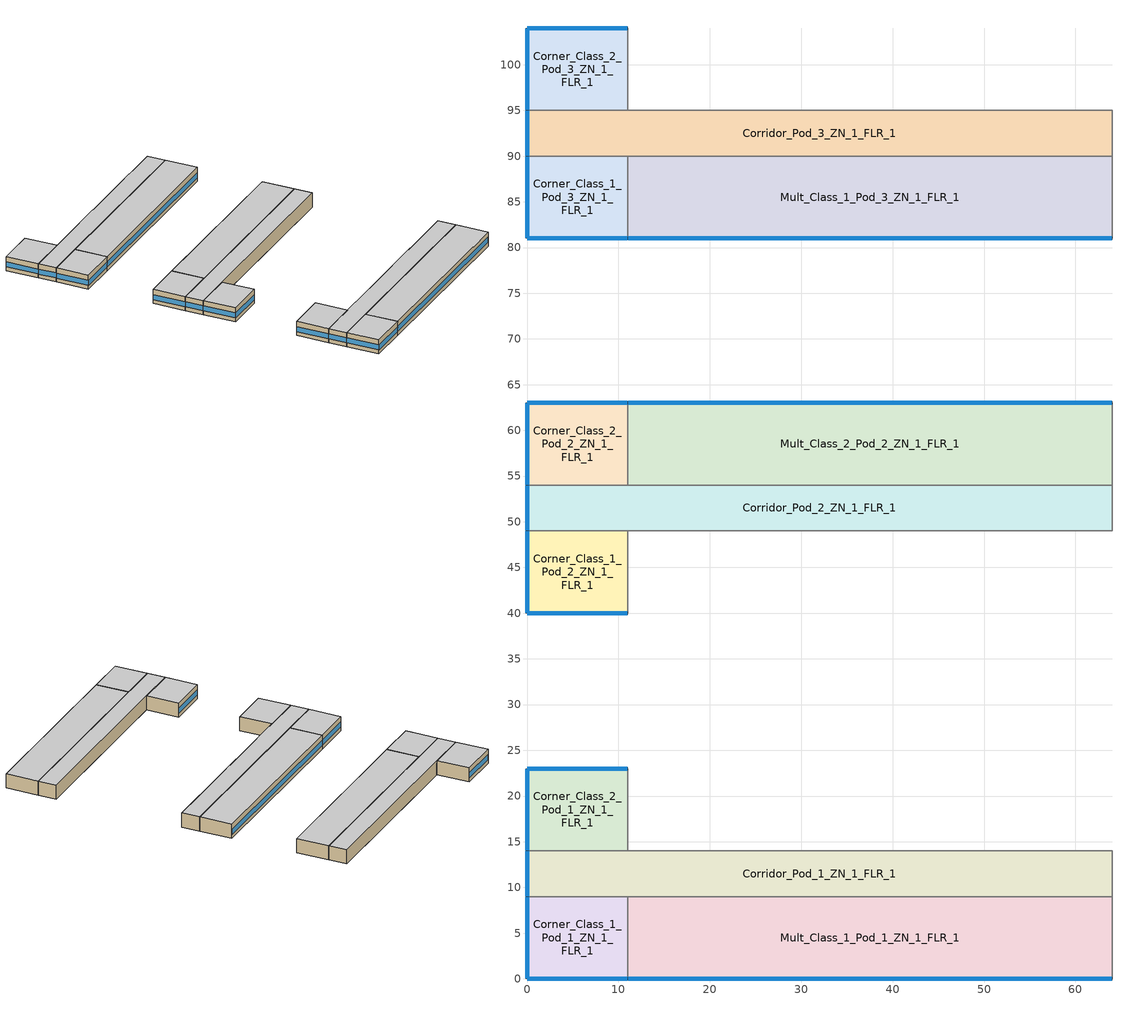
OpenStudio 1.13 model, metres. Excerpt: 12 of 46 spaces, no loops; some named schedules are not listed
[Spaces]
Mult_Class_2_Pod_2_ZN_1_FLR_1
 floor ground: 64,63 64,54 11,54 11,63 z0
 wall outside: 64,63 11,63 z0:4
 wall to Corner_Class_2_Pod_2_ZN_1_FLR_1: 11,63 11,54 z0:4
 wall to Corridor_Pod_2_ZN_1_FLR_1: 11,54 64,54 z0:4
 wall to Main_Corridor_ZN_1_FLR_1: 64,54 64,63 z0:4
 window: 63.95,63 11.05,63 z1.1:2.5
 ceiling to Mult_Class_2_Pod_2_ZN_1_FLR_2: 64,54 64,63 11,63 11,54 z4
Corner_Class_2_Pod_3_ZN_1_FLR_1
 floor ground: 11,104 11,95 0,95 0,104 z0
 wall outside: 11,104 0,104 0,95 z0:4
 wall to Corridor_Pod_3_ZN_1_FLR_1: 0,95 11,95 z0:4
 wall to Mult_Class_2_Pod_3_ZN_1_FLR_1: 11,95 11,104 z0:4
 window: 0,103.95 0,95.05 z1.1:2.52; 10.95,104 0.05,104 z1.1:2.51
 ceiling to Corner_Class_2_Pod_3_ZN_1_FLR_2: 11,95 11,104 0,104 0,95 z4
Mult_Class_1_Pod_1_ZN_1_FLR_1
 floor ground: 64,9 64,0 11,0 11,9 z0
 wall outside: 11,0 64,0 z0:4
 wall to Lobby_ZN_1_FLR_1: 64,0 64,9 z0:4
 wall to Corner_Class_1_Pod_1_ZN_1_FLR_1: 11,9 11,0 z0:4
 wall to Corridor_Pod_1_ZN_1_FLR_1: 64,9 11,9 z0:4
 window: 11.05,0 63.95,0 z1.1:2.5
 ceiling to Mult_Class_1_Pod_1_ZN_1_FLR_2: 64,0 64,9 11,9 11,0 z4
Corner_Class_1_Pod_1_ZN_1_FLR_1
 floor ground: 11,9 11,0 0,0 0,9 z0
 wall outside: 0,9 0,0 11,0 z0:4
 wall to Corridor_Pod_1_ZN_1_FLR_1: 11,9 0,9 z0:4
 window: 0.05,0 10.95,0 z1.1:2.51; 0,8.95 0,0.05 z1.1:2.52
 ceiling to Corner_Class_1_Pod_1_ZN_1_FLR_2: 11,0 11,9 0,9 0,0 z4
Corner_Class_1_Pod_2_ZN_1_FLR_1
 floor ground: 11,49 11,40 0,40 0,49 z0
 wall outside: 0,49 0,40 11,40 z0:4
 wall to Mult_Class_1_Pod_2_ZN_1_FLR_1: 11,40 11,49 z0:4
 wall to Corridor_Pod_2_ZN_1_FLR_1: 11,49 0,49 z0:4
 window: 0.05,40 10.95,40 z1.1:2.51; 0,48.95 0,40.05 z1.1:2.52
 ceiling to Corner_Class_1_Pod_2_ZN_1_FLR_2: 11,40 11,49 0,49 0,40 z4
Corridor_Pod_2_ZN_1_FLR_1
 floor ground: 64,54 64,49 0,49 0,54 z0
 wall outside: 0,54 0,49 z0:4
 wall to Corner_Class_2_Pod_2_ZN_1_FLR_1: 11,54 0,54 z0:4
 wall to Main_Corridor_ZN_1_FLR_1: 64,49 64,54 z0:4
 wall to Mult_Class_1_Pod_2_ZN_1_FLR_1: 11,49 64,49 z0:4
 window: 0,53.95 0,49.05 z1.1:2.53
 ceiling to Corridor_Pod_2_ZN_1_FLR_2: 64,49 64,54 0,54 0,49 z4
Corridor_Pod_1_ZN_1_FLR_1
 floor ground: 64,14 64,9 0,9 0,14 z0
 wall outside: 0,14 0,9 z0:4
 wall to Mult_Class_2_Pod_1_ZN_1_FLR_1: 64,14 11,14 z0:4
 wall to Corner_Class_2_Pod_1_ZN_1_FLR_1: 11,14 0,14 z0:4
 wall to Lobby_ZN_1_FLR_1: 64,9 64,14 z0:4
 window: 0,13.95 0,9.05 z1.1:2.53
 ceiling to Corridor_Pod_1_ZN_1_FLR_2: 64,9 64,14 0,14 0,9 z4
Corridor_Pod_3_ZN_1_FLR_1
 floor ground: 64,95 64,90 0,90 0,95 z0
 wall outside: 0,95 0,90 z0:4
 wall to Mult_Class_1_Pod_3_ZN_1_FLR_1: 11,90 64,90 z0:4
 wall to Bathrooms_ZN_1_FLR_1: 64,90 64,95 z0:4
 wall to Corner_Class_1_Pod_3_ZN_1_FLR_1: 0,90 11,90 z0:4
 wall to Mult_Class_2_Pod_3_ZN_1_FLR_1: 64,95 11,95 z0:4
 window: 0,94.95 0,90.05 z1.1:2.53
 ceiling to Corridor_Pod_3_ZN_1_FLR_2: 64,90 64,95 0,95 0,90 z4
Mult_Class_1_Pod_3_ZN_1_FLR_1
 floor ground: 64,90 64,81 11,81 11,90 z0
 wall outside: 11,81 64,81 z0:4
 wall to Corner_Class_1_Pod_3_ZN_1_FLR_1: 11,90 11,81 z0:4
 wall to Main_Corridor_ZN_1_FLR_1: 64,81 64,90 z0:4
 window: 11.05,81 63.95,81 z1.1:2.5
 ceiling to Mult_Class_1_Pod_3_ZN_1_FLR_2: 64,81 64,90 11,90 11,81 z4
Corner_Class_2_Pod_2_ZN_1_FLR_1
 floor ground: 11,63 11,54 0,54 0,63 z0
 wall outside: 11,63 0,63 0,54 z0:4
 window: 10.95,63 0.05,63 z1.1:2.51; 0,62.95 0,54.05 z1.1:2.52
 ceiling to Corner_Class_2_Pod_2_ZN_1_FLR_2: 11,54 11,63 0,63 0,54 z4
Corner_Class_2_Pod_1_ZN_1_FLR_1
 floor ground: 11,23 11,14 0,14 0,23 z0
 wall outside: 11,23 0,23 0,14 z0:4
 wall to Mult_Class_2_Pod_1_ZN_1_FLR_1: 11,14 11,23 z0:4
 window: 0,22.95 0,14.05 z1.1:2.52; 10.95,23 0.05,23 z1.1:2.51
 ceiling to Corner_Class_2_Pod_1_ZN_1_FLR_2: 11,14 11,23 0,23 0,14 z4
Corner_Class_1_Pod_3_ZN_1_FLR_1
 floor ground: 11,90 11,81 0,81 0,90 z0
 wall outside: 0,90 0,81 11,81 z0:4
 window: 0.05,81 10.95,81 z1.1:2.51; 0,89.95 0,81.05 z1.1:2.52
 ceiling to Corner_Class_1_Pod_3_ZN_1_FLR_2: 11,81 11,90 0,90 0,81 z4
[Site]
Whitehorse_YT_CAN: Latitude {deg}=60.72; Longitude {deg}=-135.07; Time Zone {hr}=-8; Elevation {m}=703; Terrain=City
[Building]
NECB 2011-SecondarySchool-NECB HDD Method-CAN_YT_Whitehorse.719640_CWEC.epw created: 2016-11-24 16:49:30 +0000: North Axis {deg}=0; Default Construction Set=NECB 2011 - SecSchl - NECB HDD Method; Standards Building Type=SecondarySchool
[ClimateZones]
Climate Zone Institution Name 1=ASHRAE; Climate Zone Document Name 1=ANSI/ASHRAE Standard 169; Climate Zone Document Year 1=2006; Climate Zone Institution Name 2=CEC; Climate Zone Document Name 2=California Climate Zone Descriptions; Climate Zone Document Year 2=1995
[Site:GroundTemperature:BuildingSurface]
19.527, 19.502, 19.536, 19.598, 20.002, 21.64, 22.225, 22.375, 21.449, 20.121, 19.802, 19.633
[Site:WaterMainsTemperature]
Calculation Method=Correlation; Annual Average Outdoor Air Temperature {C}=-1.08333; Maximum Difference In Monthly Average Outdoor Air Temperatures {deltaC}=34.5
[SizingPeriod:DesignDay] Barometric Pressure {Pa}=93160; Sky Clearness=0; Rain Indicator=0; Snow Indicator=0; Day of Month=21; Daylight Saving Time Indicator=0; Humidity Indicating Type=Wetbulb; Dry-Bulb Temperature Range Modifier Type=DefaultMultipliers
Name | Maximum Dry-Bulb Temperature {C} | Daily Dry-Bulb Temperature Range {deltaC} | Humidity Indicating Conditions at Maximum Dry-Bulb | Wind Speed {m/s} | Wind Direction {deg} | Month | Day Type | Solar Model Indicator | ASHRAE Taub | ASHRAE Taud
Whitehorse Ann Clg .4% Condns DB=>MWB | 25.6 | 11.6 | 14.1 | 3.5 | 160 | 7 | SummerDesignDay | ASHRAETau | 0.378 | 2.196
Whitehorse Ann Htg 99.6% Condns DB | -40 | 0 | -40 | 0.6 | 0 | 1 | WinterDesignDay | ASHRAEClearSky
[Material:NoMass] Thermal Absorptance=0.9; Solar Absorptance=0.7
Name | Roughness | Thermal Resistance {m2-K/W} | Visible Absorptance
CP02 CARPET PAD | VeryRough | 0.21648 | 0.8
Typical Insulation R-13.06 | Smooth | 2.2993 | 0.7
Typical Carpet Pad | Smooth | 0.21648 | 0.8
Typical Insulation R-10.11 | Smooth | 1.78074 | 0.7
Typical Insulation R-19.63 | Smooth | 3.4567 | 0.7
Typical Insulation R-0.58 | Smooth | 0.101875 | 0.7
Typical Insulation R-1.15 | Smooth | 0.202527 | 0.7
[Material]
Name | Roughness | Thickness {m} | Conductivity {W/m-K} | Density {kg/m3} | Specific Heat {J/kg-K} | Thermal Absorptance | Solar Absorptance | Visible Absorptance
100mm Normalweight concrete floor | MediumSmooth | 0.1016 | 2.31 | 2322 | 832
G01 13mm gypsum board | Smooth | 0.0127 | 0.16 | 800 | 1090 | 0.9 | 0.7 | 0.5
4 in. Normalweight Concrete Floor | MediumRough | 0.1016 | 2.31 | 2322 | 832 | 0.9 | 0.7 | 0.7
1IN Stucco | Smooth | 0.0253 | 0.6918 | 1858 | 837 | 0.9 | 0.7 | 0.92
8IN CONCRETE HW RefBldg | Rough | 0.2032 | 1.311 | 2240 | 836.8 | 0.9 | 0.7 | 0.7
1/2IN Gypsum | Smooth | 0.0127 | 0.16 | 784.9 | 830 | 0.9 | 0.4 | 0.4
Metal Roof Surface; F08 Metal surface | Smooth | 0.0008 | 45.28 | 7824 | 500 | 0.9 | 0.7 | 0.7
6 in. Normalweight Concrete Floor | MediumRough | 0.1524 | 2.31 | 2322 | 832 | 0.9 | 0.7 | 0.7
G05 25mm wood | MediumSmooth | 0.0254 | 0.15 | 608 | 1630 | 0.9 | 0.5 | 0.5
[Construction]
Typical Insulated Exterior Mass Floor R-15.63: Typical Insulation R-13.06, 4 in. Normalweight Concrete Floor, Typical Carpet Pad
Typical Insulated Exterior Mass Wall R-12.5: 1IN Stucco, 8IN CONCRETE HW RefBldg, Typical Insulation R-10.11, 1/2IN Gypsum
Typical Insulated Metal Building Roof R-20.41: Metal Roof Surface, Typical Insulation R-19.63
Typical Interior Floor: 100mm Normalweight concrete floor, CP02 CARPET PAD
Typical Interior Wall: G01 13mm gypsum board, G01 13mm gypsum board
Typical Interior Ceiling: CP02 CARPET PAD, 100mm Normalweight concrete floor
Typical Insulated Carpeted 6in Slab Floor: 6 in. Normalweight Concrete Floor, Typical Carpet Pad
U 0.55 SHGC 0.31 Dbl Ref-D Tint 6mm/6mm Air: REF D TINT 6MM, AIR 6MM, CLEAR 6MM
Typical Insulated Metal Door R-1.43: F08 Metal surface, Typical Insulation R-0.58
U 0.35 SHGC 0.35 Dbl LoE (e2-.1) Tint 6mm/13mm Air: LoE TINT 6MM, AIR 13MM, CLEAR 6MM
Typical Overhead Door R-2.0: Typical Insulation R-1.15
U 0.48 SHGC 0.40 Dbl Ref-D Clr 6mm/13mm: REF D CLEAR 6MM, AIR 13MM, CLEAR 6MM
Typical Interior Window: Clear 3mm
Typical Interior Door; Typical Interior Partition: G05 25mm wood
[DefaultConstructionSet]
NECB 2011 - SecSchl - NECB HDD Method: Default Exterior Surface Constructions=Default Surface Constructions 1; Default Interior Surface Constructions=Default Surface Constructions 2; Default Ground Contact Surface Constructions=Default Surface Constructions 3; Default Exterior SubSurface Constructions=Default Sub Surface Constructions 1; Default Interior SubSurface Constructions=Default Sub Surface Constructions 2; Interior Partition Construction=Typical Interior Partition
[DefaultSurfaceConstructions]
Name | Floor Construction | Wall Construction | Roof Ceiling Construction
Default Surface Constructions 1 | Typical Insulated Exterior Mass Floor R-15.63 | Typical Insulated Exterior Mass Wall R-12.5 | Typical Insulated Metal Building Roof R-20.41
Default Surface Constructions 2 | Typical Interior Floor | Typical Interior Wall | Typical Interior Ceiling
Default Surface Constructions 3 | Typical Insulated Carpeted 6in Slab Floor | Typical Insulated Carpeted 6in Slab Floor | Typical Insulated Carpeted 6in Slab Floor
[DefaultSubSurfaceConstructions]
Name | Fixed Window Construction | Operable Window Construction | Door Construction | Glass Door Construction | Overhead Door Construction | Skylight Construction | Tubular Daylight Dome Construction | Tubular Daylight Diffuser Construction
Default Sub Surface Constructions 1 | U 0.55 SHGC 0.31 Dbl Ref-D Tint 6mm/6mm Air | U 0.55 SHGC 0.31 Dbl Ref-D Tint 6mm/6mm Air | Typical Insulated Metal Door R-1.43 | U 0.35 SHGC 0.35 Dbl LoE (e2-.1) Tint 6mm/13mm Air | Typical Overhead Door R-2.0 | U 0.48 SHGC 0.40 Dbl Ref-D Clr 6mm/13mm | Typical Interior Window | Typical Interior Window
Default Sub Surface Constructions 2 | Typical Interior Window | Typical Interior Window | Typical Interior Door
[WindowMaterial:Glazing] Optical Data Type=SpectralAverage; Infrared Transmittance at Normal Incidence=0; Front Side Infrared Hemispherical Emissivity=0.84; Conductivity {W/m-K}=0.9; Dirt Correction Factor for Solar and Visible Transmittance=1; Solar Diffusing=No
Name | Thickness {m} | Solar Transmittance at Normal Incidence | Front Side Solar Reflectance at Normal Incidence | Back Side Solar Reflectance at Normal Incidence | Visible Transmittance at Normal Incidence | Front Side Visible Reflectance at Normal Incidence | Back Side Visible Reflectance at Normal Incidence | Back Side Infrared Hemispherical Emissivity
REF D TINT 6MM | 0.006 | 0.3 | 0.14 | 0.36 | 0.25 | 0.18 | 0.45 | 0.82
CLEAR 6MM | 0.006 | 0.775 | 0.071 | 0.071 | 0.881 | 0.08 | 0.08 | 0.84
LoE TINT 6MM | 0.006 | 0.36 | 0.093 | 0.2 | 0.5 | 0.035 | 0.054 | 0.1
REF D CLEAR 6MM | 0.006 | 0.429 | 0.308 | 0.379 | 0.334 | 0.453 | 0.505 | 0.82
Clear 3mm | 0.003 | 0.837 | 0.075 | 0.075 | 0.898 | 0.081 | 0.081 | 0.84
[WindowMaterial:Gas] Gas Type=Air
Name | Thickness {m}
AIR 6MM | 0.0063
AIR 13MM | 0.0127
[Space] Building Story=Building Story 1; Part of Total Floor Area=Yes
Name | Space Type | Thermal Zone
Corner_Class_1_Pod_2_ZN_1_FLR_1; Mult_Class_1_Pod_3_ZN_1_FLR_1; Mult_Class_1_Pod_1_ZN_1_FLR_1; Corner_Class_1_Pod_1_ZN_1_FLR_1; Corner_Class_1_Pod_3_ZN_1_FLR_1 | Space Function Classroom/lecture/training | Sys-3 Flr-1 Sch-D HPlcmt-south
Mult_Class_2_Pod_2_ZN_1_FLR_1; Corner_Class_2_Pod_3_ZN_1_FLR_1; Corner_Class_2_Pod_1_ZN_1_FLR_1; Corner_Class_2_Pod_2_ZN_1_FLR_1 | Space Function Classroom/lecture/training | Sys-3 Flr-1 Sch-D HPlcmt-north
Corridor_Pod_1_ZN_1_FLR_1; Corridor_Pod_3_ZN_1_FLR_1; Corridor_Pod_2_ZN_1_FLR_1 | Space Function Corr. >= 2.4m wide-sch-D | Sys-3 Flr-1 Sch-D HPlcmt-west
[SpaceType] Standards Building Type=Space Function
Name | Default Schedule Set | Design Specification Outdoor Air Object | Standards Space Type
Space Function Classroom/lecture/training | Space Function Classroom/lecture/training Schedule Set | Space Function Classroom/lecture/training Ventilation | Classroom/lecture/training
Space Function Corr. >= 2.4m wide-sch-D | Space Function Corr. >= 2.4m wide-sch-D Schedule Set | Space Function Corr. >= 2.4m wide-sch-D Ventilation | Corr. >= 2.4m wide-sch-D
[People:Definition] Number of People Calculation Method=People/Area; Fraction Radiant=0.3
Name | People per Space Floor Area {person/m2}
Space Function Classroom/lecture/training People Definition | 0.133365
Space Function Corr. >= 2.4m wide-sch-D People Definition | 0.0100104
[People] Work Efficiency Schedule=Work Efficiency Schedule; Clothing Insulation Schedule=Clothing Schedule; Air Velocity Schedule=Air Velocity Schedule
Name | People Definition | Space or SpaceType
Space Function Classroom/lecture/training People | Space Function Classroom/lecture/training People Definition | Space Function Classroom/lecture/training
Space Function Corr. >= 2.4m wide-sch-D People | Space Function Corr. >= 2.4m wide-sch-D People Definition | Space Function Corr. >= 2.4m wide-sch-D
[Lights:Definition] Design Level Calculation Method=Watts/Area; Fraction Radiant=0.5; Fraction Visible=0.2
Name | Watts per Space Floor Area {W/m2}
Space Function Classroom/lecture/training Lights Definition | 13.2999
Space Function Corr. >= 2.4m wide-sch-D Lights Definition | 7.09994
[Lights]
Name | Lights Definition | Space or SpaceType
Space Function Classroom/lecture/training Lights | Space Function Classroom/lecture/training Lights Definition | Space Function Classroom/lecture/training
Space Function Corr. >= 2.4m wide-sch-D Lights | Space Function Corr. >= 2.4m wide-sch-D Lights Definition | Space Function Corr. >= 2.4m wide-sch-D
[ElectricEquipment:Definition]
Space Function Classroom/lecture/training Elec Equip Definition: Design Level Calculation Method=Watts/Area; Watts per Space Floor Area {W/m2}=4.99996; Fraction Radiant=0.5
[ElectricEquipment]
Space Function Classroom/lecture/training Elec Equip: Electric Equipment Definition=Space Function Classroom/lecture/training Elec Equip Definition; Space or SpaceType=Space Function Classroom/lecture/training
[DesignSpecification:OutdoorAir] Outdoor Air Method=Sum
Name | Outdoor Air Flow per Floor Area {m3/s-m2}
Space Function Classroom/lecture/training Ventilation | 0.00278384
Space Function Corr. >= 2.4m wide-sch-D Ventilation | 0.0003048
[DefaultScheduleSet] Number of People Schedule=NECB-D-Occupancy; People Activity Level Schedule=NECB-Activity; Lighting Schedule=NECB-D-Lighting; Electric Equipment Schedule=NECB-D-Electric-Equipment; Infiltration Schedule=Always On
Space Function Classroom/lecture/training Schedule Set; Space Function Corr. >= 2.4m wide-sch-D Schedule Set
[ThermostatSetpoint:DualSetpoint] Heating Setpoint Temperature Schedule=NECB-D-Thermostat Setpoint-Heating; Cooling Setpoint Temperature Schedule=NECB-D-Thermostat Setpoint-Cooling
Space Function Classroom/lecture/training Thermostat 25; Space Function Corr. >= 2.4m wide-sch-D Thermostat 9; Space Function Classroom/lecture/training Thermostat 26
[SpaceInfiltration:DesignFlowRate] Schedule=Always On Discrete; Design Flow Rate Calculation Method=Flow/ExteriorArea; Flow per Exterior Surface Area {m3/s-m2}=0.00025; Constant Term Coefficient=0; Temperature Term Coefficient=0; Velocity Term Coefficient=0.224; Velocity Squared Term Coefficient=0
Name | Space or SpaceType
Corner_Class_1_Pod_1_ZN_1_FLR_1 Infiltration | Corner_Class_1_Pod_1_ZN_1_FLR_1
Corner_Class_1_Pod_2_ZN_1_FLR_1 Infiltration | Corner_Class_1_Pod_2_ZN_1_FLR_1
Corner_Class_1_Pod_3_ZN_1_FLR_1 Infiltration | Corner_Class_1_Pod_3_ZN_1_FLR_1
Corner_Class_2_Pod_1_ZN_1_FLR_1 Infiltration | Corner_Class_2_Pod_1_ZN_1_FLR_1
Corner_Class_2_Pod_2_ZN_1_FLR_1 Infiltration | Corner_Class_2_Pod_2_ZN_1_FLR_1
Corner_Class_2_Pod_3_ZN_1_FLR_1 Infiltration | Corner_Class_2_Pod_3_ZN_1_FLR_1
Corridor_Pod_1_ZN_1_FLR_1 Infiltration | Corridor_Pod_1_ZN_1_FLR_1
Corridor_Pod_2_ZN_1_FLR_1 Infiltration | Corridor_Pod_2_ZN_1_FLR_1
Corridor_Pod_3_ZN_1_FLR_1 Infiltration | Corridor_Pod_3_ZN_1_FLR_1
Mult_Class_1_Pod_1_ZN_1_FLR_1 Infiltration | Mult_Class_1_Pod_1_ZN_1_FLR_1
Mult_Class_1_Pod_3_ZN_1_FLR_1 Infiltration | Mult_Class_1_Pod_3_ZN_1_FLR_1
Mult_Class_2_Pod_2_ZN_1_FLR_1 Infiltration | Mult_Class_2_Pod_2_ZN_1_FLR_1
[BuildingStory]
Building Story 1: Nominal Z Coordinate {m}=0
[ThermalZone] Use Ideal Air Loads=No
Name | Thermostat
Sys-3 Flr-1 Sch-D HPlcmt-north | Space Function Classroom/lecture/training Thermostat 25
Sys-3 Flr-1 Sch-D HPlcmt-west | Space Function Corr. >= 2.4m wide-sch-D Thermostat 9
Sys-3 Flr-1 Sch-D HPlcmt-south | Space Function Classroom/lecture/training Thermostat 26
[Schedule:Ruleset]
Clothing Schedule: Default Day Schedule=Clothing Schedule Default Winter Clothes
Air Velocity Schedule: Default Day Schedule=Air Velocity Schedule Default
Work Efficiency Schedule: Default Day Schedule=Work Efficiency Schedule Default
NECB-Activity: Default Day Schedule=NECB-Activity Default; Summer Design Day Schedule=NECB-Activity Summer Design Day; Winter Design Day Schedule=NECB-Activity Winter Design Day
Always On: Default Day Schedule=Always On Default
NECB-D-Occupancy: Default Day Schedule=NECB-D-Occupancy Default
NECB-D-Lighting: Default Day Schedule=NECB-D-Lighting Default
NECB-D-Electric-Equipment: Default Day Schedule=NECB-D-Electric-Equipment Default
NECB-D-Thermostat Setpoint-Heating: Default Day Schedule=NECB-D-Thermostat Setpoint-Heating Default
NECB-D-Thermostat Setpoint-Cooling: Default Day Schedule=NECB-D-Thermostat Setpoint-Cooling Default
[Schedule:Day]
Clothing Schedule Default Winter Clothes; Always On Default: 24, 0, 1
Air Velocity Schedule Default: 24, 0, 0.2
Work Efficiency Schedule Default; NECB-D-Occupancy Sat Day; NECB-D-Occupancy Sun|Hol Day: 24, 0, 0
NECB-Activity Default; NECB-Activity Winter Design Day; NECB-Activity Summer Design Day: 24, 0, 130
NECB-D-Occupancy Default; NECB-D-Occupancy Default|Wkdy Day: 8, 0, 0, 9, 0, 0.1, 12, 0, 0.9, 16, 0, 0.8, 17, 0, 0.5, 18, 0, 0.2, 19, 0, 0.1, 22, 0, 0.3, 23, 0, 0.1, 24, 0, 0
NECB-D-Lighting Default; NECB-D-Lighting Default|Wkdy Day; NECB-D-Electric-Equipment Default; NECB-D-Electric-Equipment Default|Wkdy Day: 8, 0, 0.05, 9, 0, 0.3, 16, 0, 0.9, 17, 0, 0.7, 19, 0, 0.5, 22, 0, 0.7, 23, 0, 0.3, 24, 0, 0.05
NECB-D-Lighting Sat Day; NECB-D-Lighting Sun|Hol Day: 24, 0, 0.05
NECB-D-Thermostat Setpoint-Heating Default; NECB-D-Thermostat Setpoint-Heating Default|Wkdy Day: 7, 0, 18, 8, 0, 20, 23, 0, 22, 24, 0, 18
NECB-D-Thermostat Setpoint-Heating Sat Day; NECB-D-Thermostat Setpoint-Heating Sun|Hol Day: 24, 0, 18
NECB-D-Thermostat Setpoint-Cooling Default; NECB-D-Thermostat Setpoint-Cooling Default|Wkdy Day: 7, 0, 35, 23, 0, 24, 24, 0, 35
NECB-D-Thermostat Setpoint-Cooling Sat Day; NECB-D-Thermostat Setpoint-Cooling Sun|Hol Day: 24, 0, 35
[Schedule:Rule] Date Specification Type=DateRange; Start Day=1
Name | Schedule Ruleset | Rule Order | Day Schedule | Start Month | End Month | End Day | Apply Monday | Apply Tuesday | Apply Wednesday | Apply Thursday | Apply Friday | Apply Saturday | Apply Sunday
Schedule Rule 1 | Clothing Schedule | 0 | Clothing Schedule Summer Clothes | 5 | 9 | 30
Schedule Rule 17 | NECB-D-Occupancy | 2 | NECB-D-Occupancy Default|Wkdy Day | 1 | 12 | 31 | Yes | Yes | Yes | Yes | Yes
Schedule Rule 18 | NECB-D-Occupancy | 1 | NECB-D-Occupancy Sat Day | 1 | 12 | 31 |  |  |  |  |  | Yes
Schedule Rule 19 | NECB-D-Occupancy | 0 | NECB-D-Occupancy Sun|Hol Day | 1 | 12 | 31 |  |  |  |  |  |  | Yes
Schedule Rule 20 | NECB-D-Lighting | 2 | NECB-D-Lighting Default|Wkdy Day | 1 | 12 | 31 | Yes | Yes | Yes | Yes | Yes
Schedule Rule 21 | NECB-D-Lighting | 1 | NECB-D-Lighting Sat Day | 1 | 12 | 31 |  |  |  |  |  | Yes
Schedule Rule 22 | NECB-D-Lighting | 0 | NECB-D-Lighting Sun|Hol Day | 1 | 12 | 31 |  |  |  |  |  |  | Yes
Schedule Rule 23 | NECB-D-Electric-Equipment | 2 | NECB-D-Electric-Equipment Default|Wkdy Day | 1 | 12 | 31 | Yes | Yes | Yes | Yes | Yes
Schedule Rule 24 | NECB-D-Electric-Equipment | 1 | NECB-D-Electric-Equipment Sat Day | 1 | 12 | 31 |  |  |  |  |  | Yes
Schedule Rule 25 | NECB-D-Electric-Equipment | 0 | NECB-D-Electric-Equipment Sun|Hol Day | 1 | 12 | 31 |  |  |  |  |  |  | Yes
Schedule Rule 26 | NECB-D-Thermostat Setpoint-Heating | 2 | NECB-D-Thermostat Setpoint-Heating Default|Wkdy Day | 1 | 12 | 31 | Yes | Yes | Yes | Yes | Yes
Schedule Rule 27 | NECB-D-Thermostat Setpoint-Heating | 1 | NECB-D-Thermostat Setpoint-Heating Sat Day | 1 | 12 | 31 |  |  |  |  |  | Yes
Schedule Rule 28 | NECB-D-Thermostat Setpoint-Heating | 0 | NECB-D-Thermostat Setpoint-Heating Sun|Hol Day | 1 | 12 | 31 |  |  |  |  |  |  | Yes
Schedule Rule 29 | NECB-D-Thermostat Setpoint-Cooling | 2 | NECB-D-Thermostat Setpoint-Cooling Default|Wkdy Day | 1 | 12 | 31 | Yes | Yes | Yes | Yes | Yes
Schedule Rule 30 | NECB-D-Thermostat Setpoint-Cooling | 1 | NECB-D-Thermostat Setpoint-Cooling Sat Day | 1 | 12 | 31 |  |  |  |  |  | Yes
Schedule Rule 31 | NECB-D-Thermostat Setpoint-Cooling | 0 | NECB-D-Thermostat Setpoint-Cooling Sun|Hol Day | 1 | 12 | 31 |  |  |  |  |  |  | Yes
[Schedule:Constant]
Always On Discrete: Value=1
